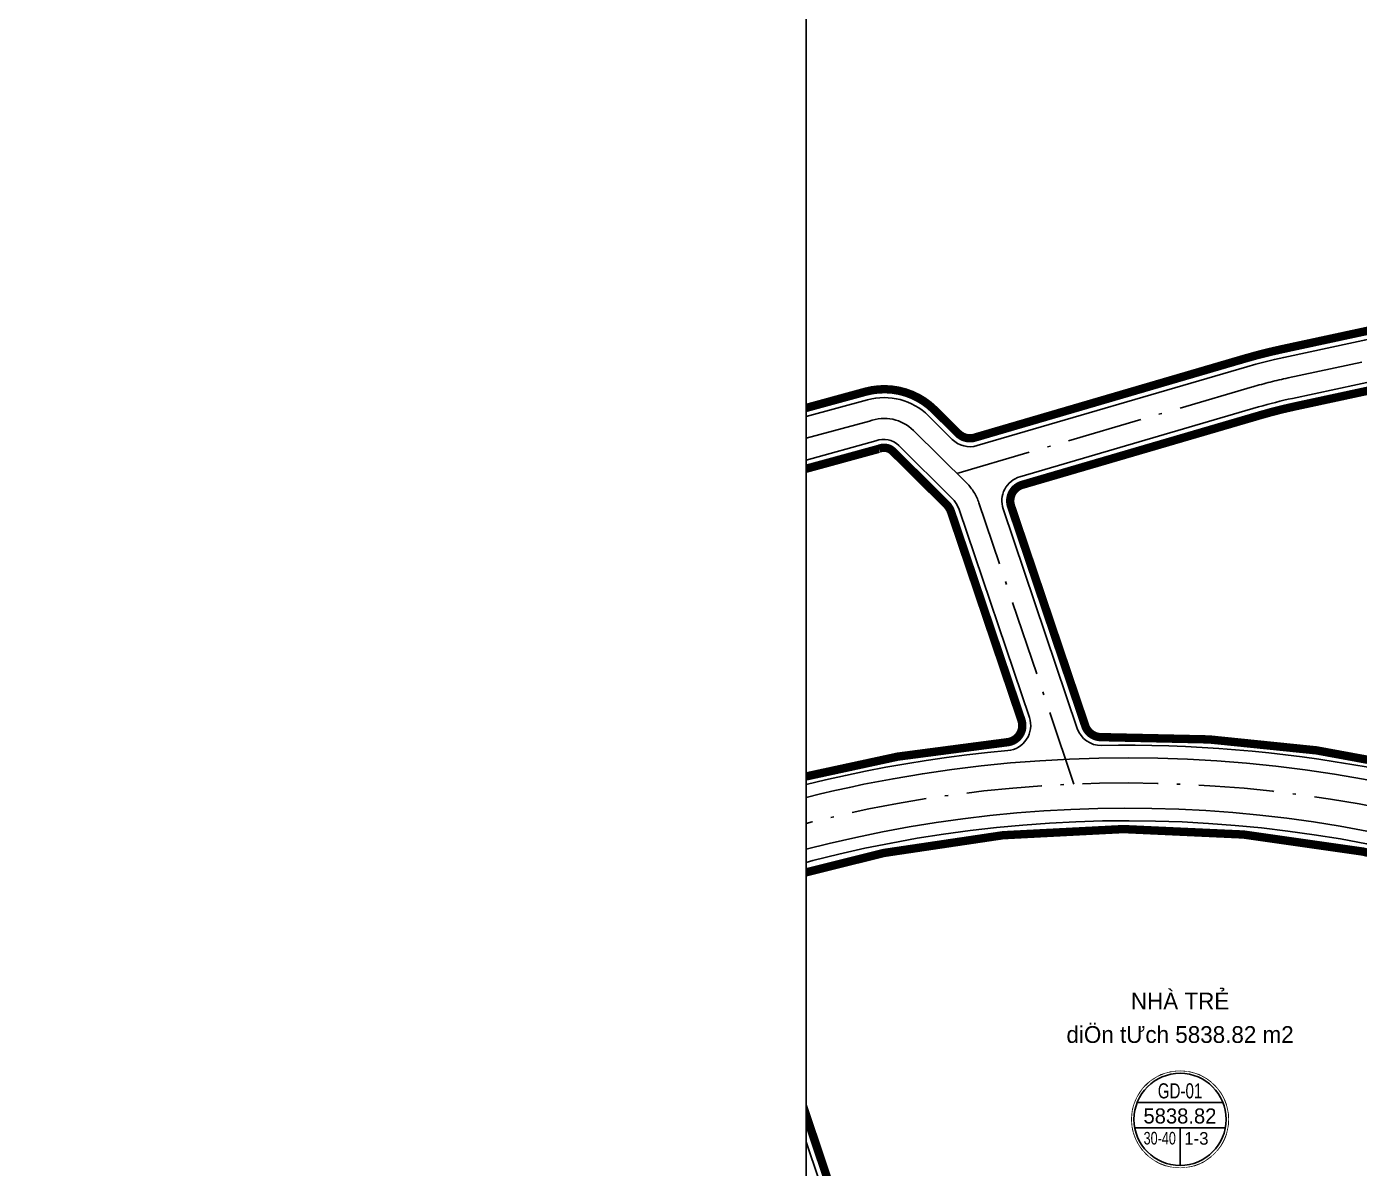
# Model space of a CAD drawing. Header units: metres. Extents: x 568006 to 1139366, y 2064802 to 4131555.
# Drawn here: x 568231.4 to 568390.4, y 2066148.4 to 2066284.7 of the extents above; entities that cross this region are included whole.
import ezdxf
from ezdxf.enums import TextEntityAlignment as Align
from ezdxf.xclip import XClip

# ---------------------------------------------------------------- set-up
doc = ezdxf.new("R2010")
doc.units = ezdxf.units.M
doc.header["$XCLIPFRAME"] = 0
doc.linetypes.add('ACAD_ISO10W100', pattern=[18.5, 12, -3, 0.5, -3])
doc.linetypes.add('DOT', pattern=[0.25, 0, -0.25])
doc.layers.add('boDnv', color=54, linetype='CONTINUOUS', lineweight=25)
doc.layers.add('hung-demlonha', color=7, linetype='CONTINUOUS', lineweight=15)
for name, color, linetype in [('datOXh', 42, 'CONTINUOUS'), ('datTruog', 134, 'CONTINUOUS'), ('ddc', 32, 'CONTINUOUS'), ('ghi_chu', 7, 'CONTINUOUS'), ('LogDg', 7, 'CONTINUOUS'), ('TimDg', 222, 'CONTINUOUS'), ('ViaHeS', 32, 'CONTINUOUS')]:
    doc.layers.add(name, color=color, linetype=linetype)
doc.styles.add('avantH', font='', dxfattribs={"height": 10})
doc.styles.add('avh', font='')
doc.styles.add('QH1', font='arialbd.ttf', dxfattribs={"width": 0.8})
doc.styles.add('rms', font='romans.shx', dxfattribs={"width": 0.7, "bigfont": 'vns.shx'})
doc.styles.get('avantH').set_extended_font_data('.VnAvantH')
doc.styles.get('avh').set_extended_font_data('.VnAvantH')
doc.linetypes.add('ADL', pattern='A,0.125,-0.15,["++",rms,S=0.5,R=0,X=0,Y=-0.2245],-1.35,1.125', length=2.75)

# ---------------------------------------------------------------- blocks, each defined once
blk = doc.blocks.new('sl')
at = {"layer": 'ghi_chu', "color": 158}
blk.add_circle((0, 0), 5.75, dxfattribs=at)
at = {"color": 158, "linetype": 'DOT'}
blk.add_wipeout([(0, 5.75), (0.97, 5.67), (1.86, 5.44), (2.47, 5.19), (3.13, 4.82), (3.79, 4.32), (4.43, 3.67), (4.91, 2.99), (5.2, 2.45), (5.53, 1.57), (5.7, 0.77), (5.75, 0), (5.69, -0.85), (5.5, -1.69), (5.23, -2.38), (4.83, -3.13), (4.38, -3.72), (3.93, -4.2), (2.99, -4.91), (2.42, -5.22), (1.54, -5.54), (0.63, -5.72), (0, -5.75), (-0.86, -5.69), (-1.59, -5.52), (-2.41, -5.22), (-3.14, -4.82), (-3.72, -4.39), (-4.31, -3.8), (-4.85, -3.09), (-5.21, -2.43), (-5.52, -1.6), (-5.69, -0.85), (-5.75, 0), (-5.66, 1.01), (-5.49, 1.72), (-5.12, 2.62), (-4.44, 3.66), (-3.55, 4.52), (-2.72, 5.07), (-1.72, 5.49), (-0.8, 5.69)], dxfattribs=at).dxf.layer = 'ghi_chu'
at = {"layer": 'ghi_chu', "color": 32}
for points in [[(-5.12, 2), (5.12, 2)], [(-5.41, -1), (5.41, -1)], [(0, -1), (0, -5.5)]]:
    blk.add_lwpolyline(points, dxfattribs=at)
at = {"layer": 'ghi_chu'}
blk.add_circle((0, 0), 5.5, dxfattribs=at)
at = {"layer": 'ghi_chu', "style": 'avh'}
for tag, height, p in [('SOLO', 1.25, (0, 2.51)), ('DT', 1.5, (-0.01, -0.49))]:
    blk.add_attdef(tag, text='', height=height, dxfattribs=at).set_placement(p, align=Align.CENTER)
blk.add_attdef('MD', text='', height=1.25, dxfattribs=at).set_placement((-0.5, -3), align=Align.RIGHT)
blk.add_attdef('TC', (0.5, -3.02), '', height=1.25, dxfattribs=at)
blk = doc.blocks.new('tmbc_khub')
at = {"layer": 'boDnv', "color": 10, "linetype": 'ADL', "ltscale": 0.25, "const_width": 1}
for points in [[(-341.1, 366.888), (-329.099, 369.918), (-320.115, 342.867), (-306.955, 347.783), (-304.689, 342.852), (-287.312, 301.238), (-279.038, 303.019, 0.4332579), (-277.535, 305.521), (-309.376, 417.689), (-314.842, 420.762), (-395.852, 398.359, -0.0205674), (-436.94, 388.795), (-477.969, 381.009), (-480.265, 378.052), (-477.148, 328.385), (-476.033, 323.75), (-470.843, 323.397), (-453.717, 326.661), (-444.986, 329.688), (-433.92, 330.949), (-407.419, 338.794), (-358.102, 364.026), (-347.858, 365.312)], [(-356.765, 244.627, -0.1009058), (-293.893, 233.049), (-276.759, 226.142, 0.069669), (-257.653, 221.382), (-254.693, 225.054), (-274.525, 294.917, 0.3954223), (-276.87, 296.326), (-333.755, 284.081, 0.0181571), (-337.731, 283.073), (-366.21, 274.741, 0.4262864), (-367.543, 272.182), (-358.698, 245.987, 0.3269952)], [(-368.025, 244.016, 0.4852014), (-366.309, 246.648), (-374.693, 271.473, 0.1166768), (-375.302, 272.45), (-381.648, 278.734, 0.3131001), (-383.333, 279.029), (-398.488, 274.887, 0.056028), (-410.216, 270.219), (-453.102, 247.305, 0.3612887), (-454.066, 244.937, -0.011809), (-452.028, 237.931), (-448.482, 224.574, -0.0172923), (-447.542, 220.463), (-445.331, 219.362), (-430.264, 227.396), (-406.503, 235.7, -0.0617448)], [(-291.229, 217.854), (-294.664, 221.5), (-298.006, 222.847, 0.1705733), (-396.692, 227.326), (-399.479, 221.805), (-379.489, 162.24), (-283.388, 194.491)]]:
    blk.add_lwpolyline(points, format="xyb", close=True, dxfattribs=at)
blk.add_lwpolyline([(-406.673, 336.929), (-433.52, 328.981), (-444.54, 327.726), (-453.199, 324.723), (-470.722, 321.384), (-475.542, 321.712), (-465.193, 278.715, 0.0276131), (-460.579, 263.333), (-457.312, 254.288, 0.4570762), (-455.901, 253.746), (-413.515, 276.393, -0.056028), (-400.334, 281.639), (-384.927, 285.85, -0.2679898), (-376.705, 283.691), (-373.858, 280.871, 0.2727646), (-371.889, 280.373), (-339.697, 289.792, -0.0181571), (-335.228, 290.925), (-289.301, 300.81), (-306.521, 342.048)], format="xyb", dxfattribs=at)
blk.add_lwpolyline([(-409.155, 171.225), (-418.573, 203.513), (-417.553, 212.958), (-412.419, 216.36), (-412.705, 217.214), (-418.265, 219.937), (-425.836, 217.291), (-444.053, 207.578), (-446.386, 203.647), (-445.497, 113.027)], dxfattribs=at)
at = {"layer": 'datOXh', "linetype": 'ByBlock'}
blk.add_lwpolyline([(-340.864, 365.916), (-329.755, 368.721), (-320.737, 341.567), (-307.476, 346.521), (-305.605, 342.45), (-287.915, 300.086), (-278.828, 302.042, 0.4332579), (-276.573, 305.794), (-308.527, 418.359), (-314.711, 421.836), (-396.118, 399.322, -0.0205674), (-437.127, 389.778), (-478.527, 381.921), (-481.286, 378.367), (-478.141, 328.235), (-476.833, 322.803), (-470.782, 322.39), (-453.458, 325.692), (-444.763, 328.707), (-433.72, 329.965), (-407.046, 337.861), (-357.804, 363.056), (-347.681, 364.326)], format="xyb", close=True, dxfattribs=at)
at = {"layer": 'datTruog', "linetype": 'ByBlock'}
blk.add_lwpolyline([(-290.35, 218.38), (-294.087, 222.346), (-297.632, 223.775, 0.1713105), (-397.392, 228.159), (-400.56, 221.883), (-380.119, 160.974), (-282.122, 193.861)], format="xyb", close=True, dxfattribs=at)
at = {"layer": 'ddc'}
for points in [[(-433.72, 329.965), (-444.763, 328.707), (-453.458, 325.692), (-470.782, 322.39), (-476.833, 322.803), (-466.165, 278.481, 0.0276131), (-461.52, 262.993), (-458.253, 253.949, 0.4570762), (-455.429, 252.864), (-413.044, 275.511, -0.056028), (-400.07, 280.674), (-384.664, 284.886, -0.2679898), (-377.409, 282.98), (-374.562, 280.161, 0.2727646), (-371.608, 279.413), (-339.416, 288.832, -0.0181571), (-335.017, 289.947), (-287.915, 300.086), (-305.605, 342.45)], [(-356.746, 243.627, -0.1009058), (-294.267, 232.122), (-277.133, 225.214, 0.071574), (-257.215, 220.333), (-253.59, 224.829), (-273.563, 295.19, 0.3954223), (-277.08, 297.303), (-333.965, 285.059, 0.0181571), (-338.012, 284.033), (-366.491, 275.701, 0.4262864), (-368.491, 271.862), (-359.645, 245.667, 0.3269952), (-356.746, 243.627)], [(-367.936, 243.02, 0.4852014), (-365.362, 246.967), (-373.745, 271.793, 0.1166768), (-374.598, 273.16), (-380.944, 279.444, 0.3028191), (-383.667, 279.975), (-398.752, 275.851, 0.056028), (-410.687, 271.101), (-453.573, 248.187, 0.3612887), (-455.019, 244.635, -0.011809), (-452.994, 237.674), (-449.449, 224.318, -0.0193472), (-448.432, 219.789), (-445.316, 218.237), (-429.862, 226.478), (-406.173, 234.756, -0.0617448), (-367.936, 243.02)]]:
    blk.add_lwpolyline(points, format="xyb", dxfattribs=at)
blk.add_lwpolyline([(-408.055, 171.026), (-417.557, 203.603), (-416.61, 212.384), (-411.226, 215.951), (-411.89, 217.928), (-418.201, 221.019), (-426.239, 218.21), (-444.771, 208.329), (-447.388, 203.917), (-446.498, 113.043)], dxfattribs=at)
at = {"layer": 'TimDg', "linetype": 'ACAD_ISO10W100', "ltscale": 0.75}
for points in [[(-374.017, 276.103), (-338.714, 286.432, -0.0181571), (-334.491, 287.503), (-263.259, 302.836)], [(-360.041, 239.027), (-371.377, 272.593, 0.1166768), (-372.839, 274.937), (-379.185, 281.221, 0.2925424), (-384.455, 282.351), (-399.411, 278.263, 0.056028), (-411.866, 273.306), (-459.737, 247.728)]]:
    blk.add_lwpolyline(points, format="xyb", dxfattribs=at)
at = {"layer": 'ViaHeS'}
for points in [[(-384.664, 284.886, -0.2679898), (-377.409, 282.98), (-374.562, 280.161, 0.2727646), (-371.608, 279.413), (-339.416, 288.832, -0.0181571), (-335.017, 289.947), (-278.828, 302.042, 0.4332579), (-276.573, 305.794), (-308.527, 418.359), (-314.711, 421.836), (-396.118, 399.322, -0.0205674), (-437.127, 389.778), (-478.527, 381.921), (-481.286, 378.367), (-478.141, 328.235), (-466.165, 278.481, 0.0276131), (-461.52, 262.993), (-458.253, 253.949, 0.4570762), (-455.429, 252.864), (-413.044, 275.511, -0.056028), (-400.07, 280.674), (-384.664, 284.886)], [(-356.746, 243.627, -0.1009058), (-294.267, 232.122), (-277.133, 225.214, 0.071574), (-257.215, 220.333), (-253.59, 224.829), (-273.563, 295.19, 0.3954223), (-277.08, 297.303), (-333.965, 285.059, 0.0181571), (-338.012, 284.033), (-366.491, 275.701, 0.4262864), (-368.491, 271.862), (-359.645, 245.667, 0.3269952), (-356.746, 243.627)], [(-367.936, 243.02, 0.4852014), (-365.362, 246.967), (-373.745, 271.793, 0.1166768), (-374.598, 273.16), (-380.944, 279.444, 0.3028191), (-383.667, 279.975), (-398.752, 275.851, 0.056028), (-410.687, 271.101), (-453.573, 248.187, 0.3612887), (-455.019, 244.635, -0.011809), (-452.994, 237.674), (-449.449, 224.318, -0.0193472), (-448.432, 219.789), (-445.316, 218.237), (-429.862, 226.478), (-406.173, 234.756, -0.0617448), (-367.936, 243.02)], [(-386.602, -11.026), (-390.676, -0.871, 0.1272417), (-400.328, 12.236), (-407.713, 18.245, 0.2092947), (-416.602, 20.708), (-446.078, 16.485, -0.4633665), (-449.503, 19.522), (-448.431, 67.025), (-446.498, 113.043), (-447.388, 203.917), (-444.771, 208.329), (-426.239, 218.21), (-418.201, 221.019), (-411.89, 217.928), (-341.863, 9.262), (-345.012, 2.931), (-386.602, -11.026)]]:
    blk.add_lwpolyline(points, format="xyb", dxfattribs=at)
blk.add_lwpolyline([(-243.943, 190.846), (-247.226, 202.411), (-250.889, 204.343), (-282.122, 193.861), (-290.35, 218.38), (-294.087, 222.346), (-297.632, 223.775, 0.1713105), (-397.392, 228.159), (-400.56, 221.883), (-375.346, 146.753), (-369.015, 143.604), (-247.318, 184.445)], format="xyb", close=True, dxfattribs=at)
at = {"layer": 'ghi_chu', "style": 'avantH'}
for s, p in [('nhµ trÎ', (-347.382, 212.137)), ('diÖn tƯch 5838.82 m2', (-347.382, 208.137))]:
    blk.add_text(s, height=2, dxfattribs=at).set_placement(p, align=Align.CENTER)
at = {"layer": 'hung-demlonha', "color": 7, "ltscale": 5, "style": 'QH1', "width": 0.65}
for tag, p in [('BT04', (-109.598, 191.643)), ('BT06', (-305.798, 171.199)), ('BT05', (-282.572, 137.244))]:
    blk.add_attdef(tag, text='', height=3.96, rotation=0, dxfattribs=at).set_placement(p, align=Align.CENTER)
at = {"layer": 'ghi_chu'}
ref = blk.add_blockref('sl', (-347.382, 199.012), dxfattribs=at)
ref.add_attrib('DT', '5838.82', dxfattribs={"height": 1.8, "style": 'avh'}).set_placement((-347.397, 198.518), align=Align.CENTER)
ref.add_attrib('MD', '30-40', dxfattribs={"height": 1.5, "style": 'avh', "width": 0.75}).set_placement((-347.883, 196.016), align=Align.RIGHT)
ref.add_attrib('TC', '1-3', (-346.882, 195.992), dxfattribs={"height": 1.5, "style": 'avh'})
ref.add_attrib('SOLO', 'gd-01', dxfattribs={"height": 1.8, "style": 'avh', "width": 0.75}).set_placement((-347.382, 201.518), align=Align.CENTER)
at = {"layer": 'LogDg'}
for points in [[(-525.939, 380.883), (-629.265, 370.235, 0.3385707), (-636.34, 363.569), (-639.445, 344.602, 0.128574), (-633.684, 283.148), (-628.768, 269.649, 0.0394083), (-620.799, 252.179), (-607.956, 229.043), (-561.787, 160.747, 0.3921699), (-551.194, 158.279), (-505.08, 184.596, -0.0071825), (-501.118, 186.783), (-429.258, 225.1), (-405.679, 233.34, -0.1818206), (-294.828, 230.731), (-277.694, 223.823, 0.0837549), (-253.811, 218.579, 0.5131316), (-247.745, 226.211), (-303.035, 420.985, 0.4122284), (-315.321, 427.893), (-397.718, 405.105, -0.0205674), (-438.245, 395.672), (-483.464, 387.091, -0.0212183), (-525.939, 380.883, 0.0212183)], [(-293.522, 223.735, -0.2193632), (-288.93, 218.861), (-283.722, 203.345, 0.4142136), (-273.593, 198.306), (-250.712, 205.985, -0.4281041), (-240.47, 200.585), (-238.147, 192.399, -0.4004581), (-243.297, 182.63), (-368.061, 140.76, -0.4142136), (-378.19, 145.799), (-403.233, 220.422, -0.4208282), (-398.674, 229.333, -0.1728138), (-297.071, 225.166), (-293.522, 223.735)], [(-408.871, 218.361, 0.4178496), (-417.816, 222.742), (-426.843, 219.588), (-498.295, 181.488, 0.0071825), (-502.106, 179.385), (-547.987, 153.201, 0.398341), (-551.176, 142.672, -0.0869341), (-535.647, 90.76), (-520.875, -34.663), (-518.88, -47.025, 0.4630471), (-503.215, -56.49), (-343.103, -2.757, 0.4142136), (-338.064, 7.372), (-408.871, 218.361)]]:
    blk.add_lwpolyline(points, format="xyb", dxfattribs=at)
at = {"layer": 'TimDg', "linetype": 'ACAD_ISO10W100', "ltscale": 0.75}
blk.add_lwpolyline([(-558.827, 150.469), (-503.593, 181.991, -0.0071825), (-499.707, 184.135), (-428.05, 222.344), (-404.689, 230.507, -0.1818206), (-295.95, 227.948), (-278.816, 221.041, 0.1343308), (-238.712, 216.36)], format="xyb", dxfattribs=at)
blk.add_lwpolyline([(-409.248, 228.914), (-328.857, -10.634)], dxfattribs=at)

msp = doc.modelspace()

# ---------------------------------------------------------------- linework, layer by layer
at = {"layer": 'boDnv'}
msp.add_lwpolyline([(568324.39, 2066433.07), (568716.38, 2066433.07), (568716.38, 2065955.24), (568324.39, 2065955.24)], close=True, dxfattribs=at)

# ---------------------------------------------------------------- next in the draw order: block references
at = {"layer": 'ghi_chu'}
ref = msp.add_blockref('tmbc_khub', (568716.38, 2065955.24), dxfattribs=at)
XClip(ref).set_block_clipping_path([(-391.9901366149, 0), (0, 477.830198009)])

doc.saveas('drawing.dxf')
